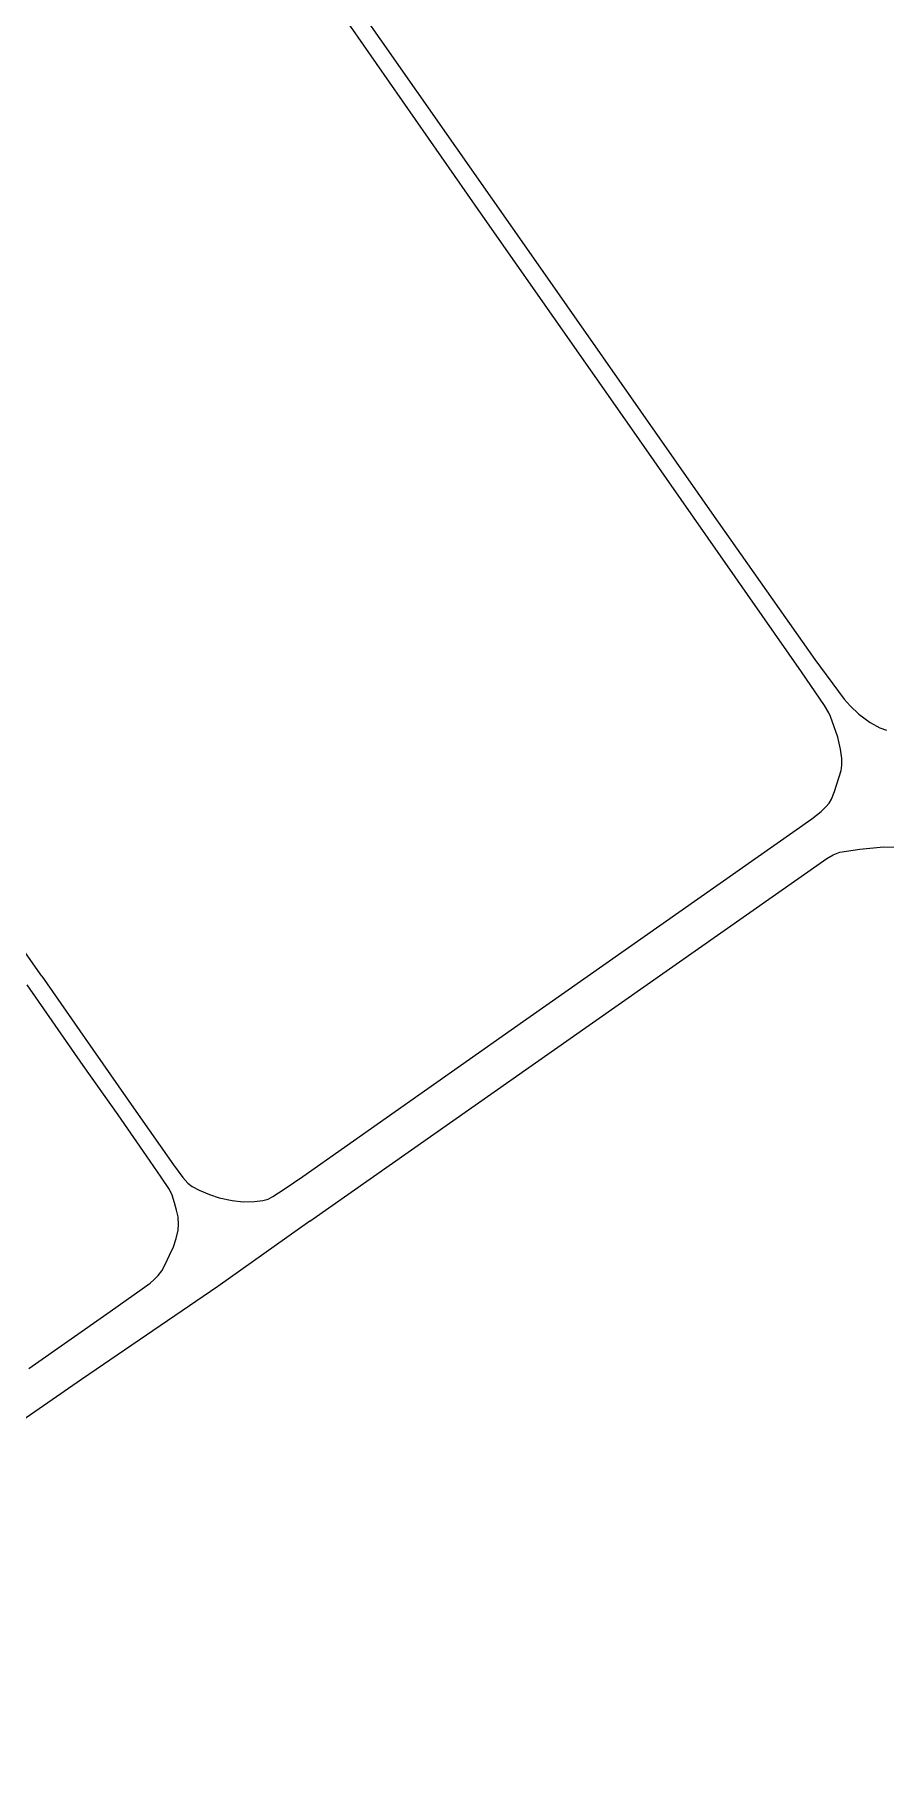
# Model space of a CAD drawing. Header units: millimetres. Extents: x 152904052 to 153933663, y 538271515 to 539240469.
# Drawn here: x 153558791 to 153560353, y 539074607 to 539077776 of the extents above; entities that cross this region are included whole.
import ezdxf

# ---------------------------------------------------------------- set-up
doc = ezdxf.new("R2010")
doc.units = ezdxf.units.MM
doc.layers.add('BORD', color=7, linetype='Continuous')

msp = doc.modelspace()

# ---------------------------------------------------------------- linework, layer by layer
at = {"layer": 'BORD', "color": 133}
for points in [[(153560198.9, 539076606.5), (153559878.9, 539077065), (153559609.6, 539077449.3), (153559346.9, 539077826.2), (153559092.6, 539078188.4), (153558971.6, 539078360.9), (153558999.4, 539078381.9), (153559353, 539077871.4), (153559702.4, 539077371.8), (153560033.9, 539076898.2), (153560223.2, 539076629.4)], [(153560223.2, 539076629.4), (153560276.7, 539076556.8), (153560288, 539076544.1), (153560304.1, 539076529), (153560324.9, 539076514), (153560342.6, 539076503.8), (153560354.5, 539076499.6)], [(153559283.5, 539075680.5), (153559665.8, 539075949.9), (153560217.9, 539076336.7), (153560235, 539076350.5), (153560243.6, 539076358.7), (153560249.4, 539076365.8), (153560253.9, 539076373), (153560259.5, 539076386.9), (153560271.4, 539076425.4), (153560272.7, 539076435.7), (153560272.4, 539076447.9), (153560270.4, 539076464.6), (153560265.2, 539076486.6), (153560251.8, 539076524.9), (153560248.8, 539076531.5), (153560240.9, 539076544.8), (153560198.9, 539076606.5)], [(153559296.2, 539075598.7), (153559815.1, 539075962.3), (153560245.1, 539076264.3), (153560256.7, 539076271), (153560269.3, 539076275.7), (153560305.8, 539076281.2), (153560349.3, 539076285.7), (153560368.5, 539076285), (153560382.1, 539076283.9), (153560392, 539076282.5), (153560408, 539076276.8), (153560420.4, 539076269.6), (153560434.3, 539076259), (153560445.3, 539076248.2), (153560459.7, 539076230.7), (153560588.7, 539076051.6), (153560771.5, 539075790.1), (153560931.4, 539075560.7), (153561150.3, 539075246.9), (153561439.8, 539074833.7), (153561531, 539074705.1)]]:
    msp.add_lwpolyline(points, dxfattribs=at)
at = {"layer": 'BORD', "color": 133, "ltscale": 10, "flags": 128}
for points in [[(153558804.5, 539076048.4), (153558631, 539076295), (153558516.8, 539076457.5), (153558405.9, 539076617.1), (153558281.9, 539076792.7), (153558129.1, 539077011), (153558039.1, 539077139.4), (153557940.5, 539077280.4), (153557818.6, 539077454.5), (153557714.4, 539077603.9), (153557606.3, 539077757.7), (153557525, 539077875.3)], [(153558804.5, 539076048.4), (153558884.2, 539075933.9), (153558977.3, 539075800.3), (153559046.4, 539075701.6), (153559063.5, 539075678.4), (153559072.7, 539075668.4), (153559080.5, 539075662.4), (153559093.5, 539075655.6), (153559112.1, 539075647.2), (153559130.1, 539075641.2), (153559153.8, 539075636.3), (153559174.2, 539075634), (153559195, 539075634.3), (153559210, 539075636.2), (153559219.8, 539075639.1), (153559228.7, 539075644), (153559249.5, 539075657.4), (153559283.5, 539075680.5)], [(153558780.5, 539075328.3), (153558930, 539075432.9), (153559003.1, 539075484.8), (153559010.7, 539075491.7), (153559018.1, 539075498.8), (153559024.9, 539075507.5), (153559031.1, 539075519), (153559038.9, 539075535.8), (153559045.9, 539075551.5), (153559050.8, 539075566.6), (153559054.4, 539075581.9), (153559055, 539075592.2), (153559054.5, 539075606.6), (153559051.9, 539075618.5), (153559047.7, 539075632.4), (153559043.5, 539075646), (153559038.6, 539075656.3), (153559023.6, 539075679.4), (153558996.7, 539075718.4), (153558944.8, 539075793.5), (153558880.4, 539075884.3), (153558777.7, 539076032.4)], [(153559296.2, 539075598.7), (153559127.2, 539075478.6), (153558877.1, 539075308.1), (153558667.5, 539075162.8), (153558439.3, 539075001.7), (153558204.9, 539074838.1), (153557929, 539074645.2), (153557830.4, 539074574)]]:
    msp.add_lwpolyline(points, dxfattribs=at)

doc.saveas('drawing.dxf')
